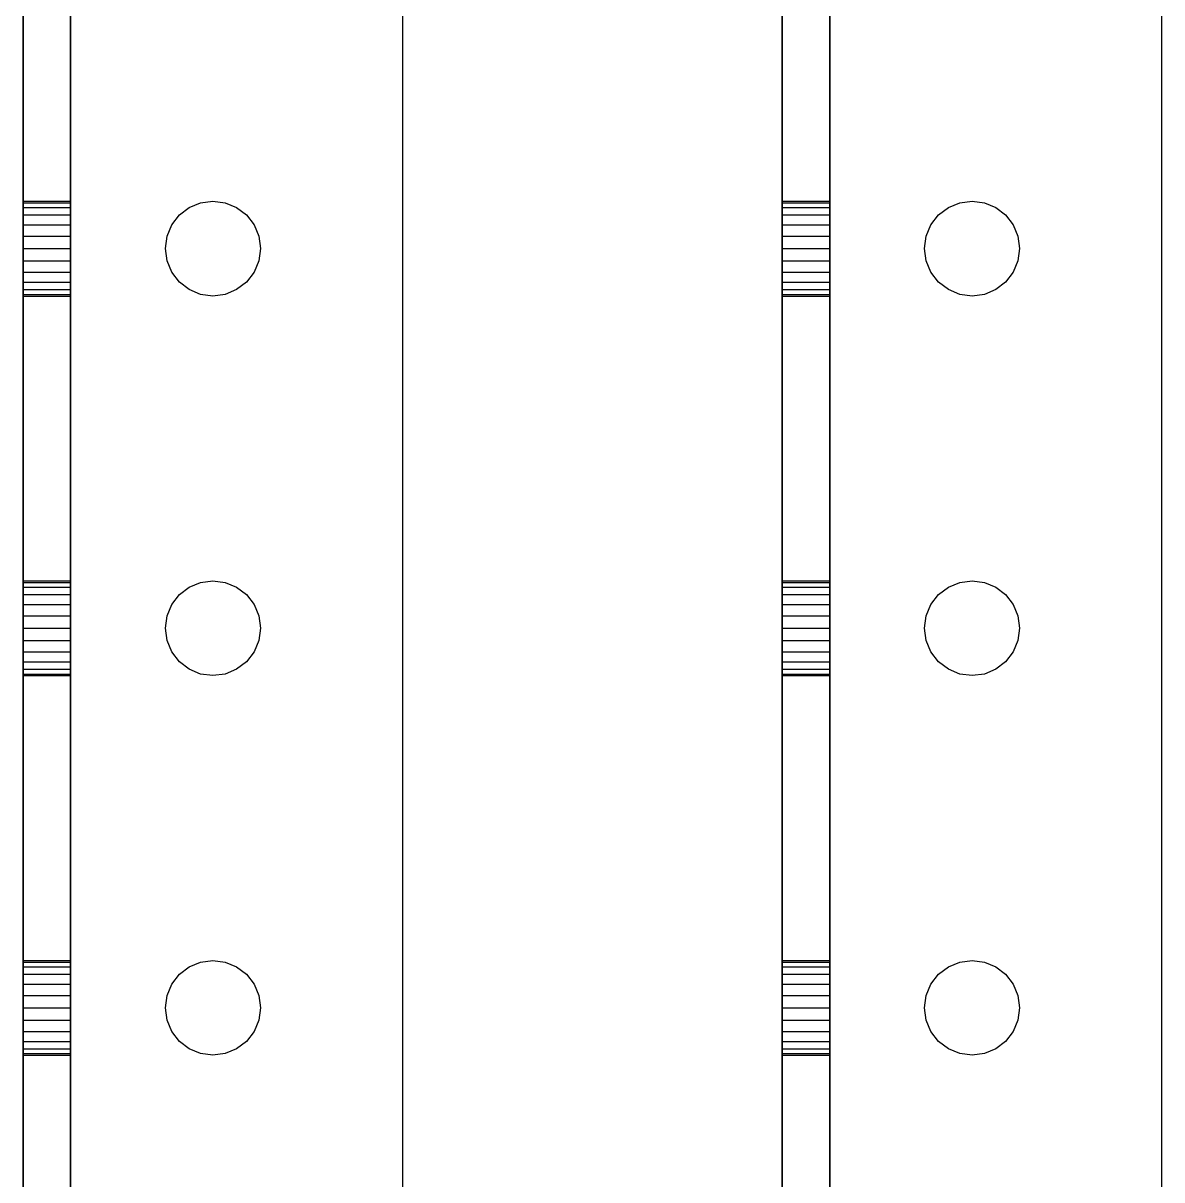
# Model space of a CAD drawing. Header units: metres. Extents: x 0 to 17, y 0 to 24.
# Drawn here: x 0 to 3, y 3.047 to 6.094 of the extents above; entities that cross this region are included whole.
import ezdxf

# ---------------------------------------------------------------- set-up
doc = ezdxf.new("R2010")
doc.units = ezdxf.units.M

msp = doc.modelspace()

# ---------------------------------------------------------------- linework, layer by layer
at = {"layer": 'MY3DLAYER'}
for p, q in [((0, 0, 1), (0, 24, 1)), ((0, 24), (0, 0)), ((0.125, 0, 1), (0.125, 24, 1)), ((0.125, 24, 0.125), (0.125, 0, 0.125)), ((1, 0), (1, 24)), ((1, 0, 0.125), (1, 24, 0.125)), ((2, 18), (2, 0)), ((2, 0, 1), (2, 18, 1)), ((2.125, 0, 1), (2.125, 18, 1)), ((2.125, 18, 0.125), (2.125, 0, 0.125)), ((3, 0), (3, 18)), ((3, 0, 0.125), (3, 18, 0.125)), ((0, 5.625, 0.5), (0, 5.6207, 0.4676)), ((0, 5.6207, 0.5324), (0, 5.625, 0.5)), ((0, 5.625, 0.5), (0.125, 5.625, 0.5)), ((0, 5.6207, 0.4676), (0, 5.6083, 0.4375)), ((0, 5.6083, 0.5625), (0, 5.6207, 0.5324)), ((0, 5.6207, 0.4676), (0.125, 5.6207, 0.4676)), ((0, 5.6207, 0.5324), (0.125, 5.6207, 0.5324)), ((0, 5.6083, 0.4375), (0, 5.5884, 0.4116)), ((0, 5.5884, 0.5884), (0, 5.6083, 0.5625)), ((0, 5.6083, 0.4375), (0.125, 5.6083, 0.4375)), ((0, 5.6083, 0.5625), (0.125, 5.6083, 0.5625)), ((0.125, 5.6207, 0.5324), (0.125, 5.625, 0.5)), ((0.125, 5.625, 0.5), (0.125, 5.6207, 0.4676)), ((0.125, 5.6083, 0.5625), (0.125, 5.6207, 0.5324)), ((0.125, 5.6207, 0.4676), (0.125, 5.6083, 0.4375)), ((0.125, 5.5884, 0.5884), (0.125, 5.6083, 0.5625)), ((0.125, 5.6083, 0.4375), (0.125, 5.5884, 0.4116)), ((0.4116, 5.5884), (0.4375, 5.6083)), ((0.4116, 5.5884, 0.125), (0.4375, 5.6083, 0.125)), ((0.4375, 5.6083), (0.4676, 5.6207)), ((0.4375, 5.6083, 0.125), (0.4676, 5.6207, 0.125)), ((0.4375, 5.6083), (0.4375, 5.6083, 0.125)), ((0.4676, 5.6207), (0.5, 5.625)), ((0.4676, 5.6207, 0.125), (0.5, 5.625, 0.125)), ((0.4676, 5.6207), (0.4676, 5.6207, 0.125)), ((0.5, 5.625), (0.5, 5.625, 0.125)), ((0.5, 5.625), (0.5324, 5.6207)), ((0.5, 5.625, 0.125), (0.5324, 5.6207, 0.125)), ((0.5324, 5.6207), (0.5324, 5.6207, 0.125)), ((0.5324, 5.6207), (0.5625, 5.6083)), ((0.5324, 5.6207, 0.125), (0.5625, 5.6083, 0.125)), ((0.5625, 5.6083), (0.5884, 5.5884)), ((0.5625, 5.6083, 0.125), (0.5884, 5.5884, 0.125)), ((0.5625, 5.6083), (0.5625, 5.6083, 0.125)), ((2, 5.625, 0.5), (2, 5.6207, 0.4676)), ((2, 5.6207, 0.5324), (2, 5.625, 0.5)), ((2, 5.625, 0.5), (2.125, 5.625, 0.5)), ((2, 5.6207, 0.4676), (2, 5.6083, 0.4375)), ((2, 5.6083, 0.5625), (2, 5.6207, 0.5324)), ((2, 5.6207, 0.4676), (2.125, 5.6207, 0.4676)), ((2, 5.6207, 0.5324), (2.125, 5.6207, 0.5324)), ((2, 5.6083, 0.4375), (2, 5.5884, 0.4116)), ((2, 5.5884, 0.5884), (2, 5.6083, 0.5625)), ((2, 5.6083, 0.4375), (2.125, 5.6083, 0.4375)), ((2, 5.6083, 0.5625), (2.125, 5.6083, 0.5625)), ((2.125, 5.6207, 0.5324), (2.125, 5.625, 0.5)), ((2.125, 5.625, 0.5), (2.125, 5.6207, 0.4676)), ((2.125, 5.6083, 0.5625), (2.125, 5.6207, 0.5324)), ((2.125, 5.6207, 0.4676), (2.125, 5.6083, 0.4375)), ((2.125, 5.5884, 0.5884), (2.125, 5.6083, 0.5625)), ((2.125, 5.6083, 0.4375), (2.125, 5.5884, 0.4116)), ((2.4116, 5.5884), (2.4375, 5.6083)), ((2.4116, 5.5884, 0.125), (2.4375, 5.6083, 0.125)), ((2.4375, 5.6083), (2.4676, 5.6207)), ((2.4375, 5.6083, 0.125), (2.4676, 5.6207, 0.125)), ((2.4375, 5.6083), (2.4375, 5.6083, 0.125)), ((2.4676, 5.6207, 0.125), (2.5, 5.625, 0.125)), ((2.4676, 5.6207), (2.5, 5.625)), ((2.4676, 5.6207), (2.4676, 5.6207, 0.125)), ((2.5, 5.625), (2.5324, 5.6207)), ((2.5, 5.625, 0.125), (2.5324, 5.6207, 0.125)), ((2.5, 5.625), (2.5, 5.625, 0.125)), ((2.5324, 5.6207), (2.5625, 5.6083)), ((2.5324, 5.6207, 0.125), (2.5625, 5.6083, 0.125)), ((2.5324, 5.6207), (2.5324, 5.6207, 0.125)), ((2.5625, 5.6083), (2.5625, 5.6083, 0.125)), ((2.5625, 5.6083), (2.5884, 5.5884)), ((2.5625, 5.6083, 0.125), (2.5884, 5.5884, 0.125)), ((0, 5.5884, 0.4116), (0, 5.5625, 0.3917)), ((0, 5.5625, 0.6083), (0, 5.5884, 0.5884)), ((0, 5.5884, 0.5884), (0.125, 5.5884, 0.5884)), ((0, 5.5884, 0.4116), (0.125, 5.5884, 0.4116)), ((0.125, 5.5625, 0.6083), (0.125, 5.5884, 0.5884)), ((0.125, 5.5884, 0.4116), (0.125, 5.5625, 0.3917)), ((0.3917, 5.5625), (0.4116, 5.5884)), ((0.3917, 5.5625, 0.125), (0.4116, 5.5884, 0.125)), ((0.4116, 5.5884), (0.4116, 5.5884, 0.125)), ((0.5884, 5.5884), (0.5884, 5.5884, 0.125)), ((0.5884, 5.5884), (0.6083, 5.5625)), ((0.5884, 5.5884, 0.125), (0.6083, 5.5625, 0.125)), ((2, 5.5884, 0.4116), (2, 5.5625, 0.3917)), ((2, 5.5625, 0.6083), (2, 5.5884, 0.5884)), ((2, 5.5884, 0.4116), (2.125, 5.5884, 0.4116)), ((2, 5.5884, 0.5884), (2.125, 5.5884, 0.5884)), ((2.125, 5.5625, 0.6083), (2.125, 5.5884, 0.5884)), ((2.125, 5.5884, 0.4116), (2.125, 5.5625, 0.3917)), ((2.3917, 5.5625), (2.4116, 5.5884)), ((2.3917, 5.5625, 0.125), (2.4116, 5.5884, 0.125)), ((2.4116, 5.5884), (2.4116, 5.5884, 0.125)), ((2.5884, 5.5884, 0.125), (2.6083, 5.5625, 0.125)), ((2.5884, 5.5884), (2.5884, 5.5884, 0.125)), ((2.5884, 5.5884), (2.6083, 5.5625)), ((0, 5.5625, 0.3917), (0, 5.5324, 0.3793)), ((0, 5.5324, 0.6207), (0, 5.5625, 0.6083)), ((0, 5.5625, 0.6083), (0.125, 5.5625, 0.6083)), ((0, 5.5625, 0.3917), (0.125, 5.5625, 0.3917)), ((0.125, 5.5324, 0.6207), (0.125, 5.5625, 0.6083)), ((0.125, 5.5625, 0.3917), (0.125, 5.5324, 0.3793)), ((0.3793, 5.5324), (0.3917, 5.5625)), ((0.3793, 5.5324, 0.125), (0.3917, 5.5625, 0.125)), ((0.3917, 5.5625), (0.3917, 5.5625, 0.125)), ((0.6083, 5.5625), (0.6207, 5.5324)), ((0.6083, 5.5625, 0.125), (0.6207, 5.5324, 0.125)), ((0.6083, 5.5625), (0.6083, 5.5625, 0.125)), ((2, 5.5625, 0.3917), (2, 5.5324, 0.3793)), ((2, 5.5324, 0.6207), (2, 5.5625, 0.6083)), ((2, 5.5625, 0.6083), (2.125, 5.5625, 0.6083)), ((2, 5.5625, 0.3917), (2.125, 5.5625, 0.3917)), ((2.125, 5.5324, 0.6207), (2.125, 5.5625, 0.6083)), ((2.125, 5.5625, 0.3917), (2.125, 5.5324, 0.3793)), ((2.3793, 5.5324), (2.3917, 5.5625)), ((2.3793, 5.5324, 0.125), (2.3917, 5.5625, 0.125)), ((2.3917, 5.5625), (2.3917, 5.5625, 0.125)), ((2.6083, 5.5625), (2.6083, 5.5625, 0.125)), ((2.6083, 5.5625), (2.6207, 5.5324)), ((2.6083, 5.5625, 0.125), (2.6207, 5.5324, 0.125)), ((0, 5.5324, 0.3793), (0, 5.5, 0.375)), ((0, 5.5324, 0.3793), (0.125, 5.5324, 0.3793)), ((0, 5.5, 0.625), (0, 5.5324, 0.6207)), ((0, 5.5324, 0.6207), (0.125, 5.5324, 0.6207)), ((0.125, 5.5, 0.625), (0.125, 5.5324, 0.6207)), ((0.125, 5.5324, 0.3793), (0.125, 5.5, 0.375)), ((0.375, 5.5), (0.3793, 5.5324)), ((0.375, 5.5, 0.125), (0.3793, 5.5324, 0.125)), ((0.3793, 5.5324), (0.3793, 5.5324, 0.125)), ((0.6207, 5.5324), (0.6207, 5.5324, 0.125)), ((0.6207, 5.5324), (0.625, 5.5)), ((0.6207, 5.5324, 0.125), (0.625, 5.5, 0.125)), ((2, 5.5324, 0.3793), (2, 5.5, 0.375)), ((2, 5.5, 0.625), (2, 5.5324, 0.6207)), ((2, 5.5324, 0.3793), (2.125, 5.5324, 0.3793)), ((2, 5.5324, 0.6207), (2.125, 5.5324, 0.6207)), ((2.125, 5.5, 0.625), (2.125, 5.5324, 0.6207)), ((2.125, 5.5324, 0.3793), (2.125, 5.5, 0.375)), ((2.375, 5.5), (2.3793, 5.5324)), ((2.375, 5.5, 0.125), (2.3793, 5.5324, 0.125)), ((2.3793, 5.5324), (2.3793, 5.5324, 0.125)), ((2.6207, 5.5324, 0.125), (2.625, 5.5, 0.125)), ((2.6207, 5.5324), (2.6207, 5.5324, 0.125)), ((2.6207, 5.5324), (2.625, 5.5)), ((0, 5.5, 0.375), (0.125, 5.5, 0.375)), ((0, 5.4676, 0.6207), (0, 5.5, 0.625)), ((0, 5.5, 0.625), (0.125, 5.5, 0.625)), ((0, 5.5, 0.375), (0, 5.4676, 0.3793)), ((0.125, 5.4676, 0.6207), (0.125, 5.5, 0.625)), ((0.125, 5.5, 0.375), (0.125, 5.4676, 0.3793)), ((0.3793, 5.4676), (0.375, 5.5)), ((0.375, 5.5), (0.375, 5.5, 0.125)), ((0.3793, 5.4676, 0.125), (0.375, 5.5, 0.125)), ((0.625, 5.5), (0.6207, 5.4676)), ((0.625, 5.5, 0.125), (0.6207, 5.4676, 0.125)), ((0.625, 5.5), (0.625, 5.5, 0.125)), ((2, 5.5, 0.375), (2, 5.4676, 0.3793)), ((2, 5.4676, 0.6207), (2, 5.5, 0.625)), ((2, 5.5, 0.375), (2.125, 5.5, 0.375)), ((2, 5.5, 0.625), (2.125, 5.5, 0.625)), ((2.125, 5.4676, 0.6207), (2.125, 5.5, 0.625)), ((2.125, 5.5, 0.375), (2.125, 5.4676, 0.3793)), ((2.3793, 5.4676, 0.125), (2.375, 5.5, 0.125)), ((2.3793, 5.4676), (2.375, 5.5)), ((2.375, 5.5), (2.375, 5.5, 0.125)), ((2.625, 5.5), (2.6207, 5.4676)), ((2.625, 5.5, 0.125), (2.6207, 5.4676, 0.125)), ((2.625, 5.5), (2.625, 5.5, 0.125)), ((0, 5.4676, 0.3793), (0, 5.4375, 0.3917)), ((0, 5.4676, 0.3793), (0.125, 5.4676, 0.3793)), ((0, 5.4375, 0.6083), (0, 5.4676, 0.6207)), ((0, 5.4676, 0.6207), (0.125, 5.4676, 0.6207)), ((0.125, 5.4375, 0.6083), (0.125, 5.4676, 0.6207)), ((0.125, 5.4676, 0.3793), (0.125, 5.4375, 0.3917)), ((0.3793, 5.4676), (0.3793, 5.4676, 0.125)), ((0.3917, 5.4375, 0.125), (0.3793, 5.4676, 0.125)), ((0.3917, 5.4375), (0.3793, 5.4676)), ((0.6207, 5.4676, 0.125), (0.6083, 5.4375, 0.125)), ((0.6207, 5.4676), (0.6083, 5.4375)), ((0.6207, 5.4676), (0.6207, 5.4676, 0.125)), ((2, 5.4676, 0.3793), (2, 5.4375, 0.3917)), ((2, 5.4375, 0.6083), (2, 5.4676, 0.6207)), ((2, 5.4676, 0.3793), (2.125, 5.4676, 0.3793)), ((2, 5.4676, 0.6207), (2.125, 5.4676, 0.6207)), ((2.125, 5.4676, 0.3793), (2.125, 5.4375, 0.3917)), ((2.125, 5.4375, 0.6083), (2.125, 5.4676, 0.6207)), ((2.3793, 5.4676), (2.3793, 5.4676, 0.125)), ((2.3917, 5.4375, 0.125), (2.3793, 5.4676, 0.125)), ((2.3917, 5.4375), (2.3793, 5.4676)), ((2.6207, 5.4676), (2.6083, 5.4375)), ((2.6207, 5.4676, 0.125), (2.6083, 5.4375, 0.125)), ((2.6207, 5.4676), (2.6207, 5.4676, 0.125)), ((0, 5.4375, 0.3917), (0.125, 5.4375, 0.3917)), ((0, 5.4375, 0.6083), (0.125, 5.4375, 0.6083)), ((0, 5.4116, 0.5884), (0, 5.4375, 0.6083)), ((0, 5.4375, 0.3917), (0, 5.4116, 0.4116)), ((0.125, 5.4116, 0.5884), (0.125, 5.4375, 0.6083)), ((0.125, 5.4375, 0.3917), (0.125, 5.4116, 0.4116)), ((0.3917, 5.4375), (0.3917, 5.4375, 0.125)), ((0.4116, 5.4116, 0.125), (0.3917, 5.4375, 0.125)), ((0.4116, 5.4116), (0.3917, 5.4375)), ((0.6083, 5.4375), (0.5884, 5.4116)), ((0.6083, 5.4375, 0.125), (0.5884, 5.4116, 0.125)), ((0.6083, 5.4375), (0.6083, 5.4375, 0.125)), ((2, 5.4375, 0.3917), (2, 5.4116, 0.4116)), ((2, 5.4116, 0.5884), (2, 5.4375, 0.6083)), ((2, 5.4375, 0.3917), (2.125, 5.4375, 0.3917)), ((2, 5.4375, 0.6083), (2.125, 5.4375, 0.6083)), ((2.125, 5.4375, 0.3917), (2.125, 5.4116, 0.4116)), ((2.125, 5.4116, 0.5884), (2.125, 5.4375, 0.6083)), ((2.4116, 5.4116), (2.3917, 5.4375)), ((2.3917, 5.4375), (2.3917, 5.4375, 0.125)), ((2.4116, 5.4116, 0.125), (2.3917, 5.4375, 0.125)), ((2.6083, 5.4375, 0.125), (2.5884, 5.4116, 0.125)), ((2.6083, 5.4375), (2.5884, 5.4116)), ((2.6083, 5.4375), (2.6083, 5.4375, 0.125)), ((0, 5.3917, 0.5625), (0, 5.4116, 0.5884)), ((0, 5.4116, 0.4116), (0.125, 5.4116, 0.4116)), ((0, 5.4116, 0.4116), (0, 5.3917, 0.4375)), ((0, 5.4116, 0.5884), (0.125, 5.4116, 0.5884)), ((0.125, 5.3917, 0.5625), (0.125, 5.4116, 0.5884)), ((0.125, 5.4116, 0.4116), (0.125, 5.3917, 0.4375)), ((0.4375, 5.3917, 0.125), (0.4116, 5.4116, 0.125)), ((0.4116, 5.4116), (0.4116, 5.4116, 0.125)), ((0.4375, 5.3917), (0.4116, 5.4116)), ((0.5884, 5.4116, 0.125), (0.5625, 5.3917, 0.125)), ((0.5884, 5.4116), (0.5625, 5.3917)), ((0.5884, 5.4116), (0.5884, 5.4116, 0.125)), ((2, 5.4116, 0.4116), (2, 5.3917, 0.4375)), ((2, 5.3917, 0.5625), (2, 5.4116, 0.5884)), ((2, 5.4116, 0.5884), (2.125, 5.4116, 0.5884)), ((2, 5.4116, 0.4116), (2.125, 5.4116, 0.4116)), ((2.125, 5.4116, 0.4116), (2.125, 5.3917, 0.4375)), ((2.125, 5.3917, 0.5625), (2.125, 5.4116, 0.5884)), ((2.4116, 5.4116), (2.4116, 5.4116, 0.125)), ((2.4375, 5.3917), (2.4116, 5.4116)), ((2.4375, 5.3917, 0.125), (2.4116, 5.4116, 0.125)), ((2.5884, 5.4116), (2.5625, 5.3917)), ((2.5884, 5.4116, 0.125), (2.5625, 5.3917, 0.125)), ((2.5884, 5.4116), (2.5884, 5.4116, 0.125)), ((0, 5.3793, 0.5324), (0, 5.3917, 0.5625)), ((0, 5.3917, 0.5625), (0.125, 5.3917, 0.5625)), ((0, 5.3917, 0.4375), (0.125, 5.3917, 0.4375)), ((0, 5.3917, 0.4375), (0, 5.3793, 0.4676)), ((0, 5.3793, 0.4676), (0, 5.375, 0.5)), ((0, 5.375, 0.5), (0, 5.3793, 0.5324)), ((0, 5.3793, 0.5324), (0.125, 5.3793, 0.5324)), ((0, 5.3793, 0.4676), (0.125, 5.3793, 0.4676)), ((0, 5.375, 0.5), (0.125, 5.375, 0.5)), ((0.125, 5.3917, 0.4375), (0.125, 5.3793, 0.4676)), ((0.125, 5.3793, 0.5324), (0.125, 5.3917, 0.5625)), ((0.125, 5.3793, 0.4676), (0.125, 5.375, 0.5)), ((0.125, 5.375, 0.5), (0.125, 5.3793, 0.5324)), ((0.4676, 5.3793), (0.4375, 5.3917)), ((0.4375, 5.3917), (0.4375, 5.3917, 0.125)), ((0.4676, 5.3793, 0.125), (0.4375, 5.3917, 0.125)), ((0.5, 5.375), (0.4676, 5.3793)), ((0.4676, 5.3793), (0.4676, 5.3793, 0.125)), ((0.5, 5.375, 0.125), (0.4676, 5.3793, 0.125)), ((0.5324, 5.3793), (0.5, 5.375)), ((0.5324, 5.3793, 0.125), (0.5, 5.375, 0.125)), ((0.5, 5.375), (0.5, 5.375, 0.125)), ((0.5625, 5.3917), (0.5324, 5.3793)), ((0.5625, 5.3917, 0.125), (0.5324, 5.3793, 0.125)), ((0.5324, 5.3793), (0.5324, 5.3793, 0.125)), ((0.5625, 5.3917), (0.5625, 5.3917, 0.125)), ((2, 5.3917, 0.4375), (2, 5.3793, 0.4676)), ((2, 5.3793, 0.5324), (2, 5.3917, 0.5625)), ((2, 5.3917, 0.5625), (2.125, 5.3917, 0.5625)), ((2, 5.3917, 0.4375), (2.125, 5.3917, 0.4375)), ((2, 5.375, 0.5), (2, 5.3793, 0.5324)), ((2, 5.3793, 0.4676), (2, 5.375, 0.5)), ((2, 5.3793, 0.5324), (2.125, 5.3793, 0.5324)), ((2, 5.3793, 0.4676), (2.125, 5.3793, 0.4676)), ((2, 5.375, 0.5), (2.125, 5.375, 0.5)), ((2.125, 5.3793, 0.5324), (2.125, 5.3917, 0.5625)), ((2.125, 5.3917, 0.4375), (2.125, 5.3793, 0.4676)), ((2.125, 5.3793, 0.4676), (2.125, 5.375, 0.5)), ((2.125, 5.375, 0.5), (2.125, 5.3793, 0.5324)), ((2.4676, 5.3793), (2.4375, 5.3917)), ((2.4375, 5.3917), (2.4375, 5.3917, 0.125)), ((2.4676, 5.3793, 0.125), (2.4375, 5.3917, 0.125)), ((2.5, 5.375, 0.125), (2.4676, 5.3793, 0.125)), ((2.4676, 5.3793), (2.4676, 5.3793, 0.125)), ((2.5, 5.375), (2.4676, 5.3793)), ((2.5324, 5.3793), (2.5, 5.375)), ((2.5324, 5.3793, 0.125), (2.5, 5.375, 0.125)), ((2.5, 5.375), (2.5, 5.375, 0.125)), ((2.5625, 5.3917, 0.125), (2.5324, 5.3793, 0.125)), ((2.5625, 5.3917), (2.5324, 5.3793)), ((2.5324, 5.3793), (2.5324, 5.3793, 0.125)), ((2.5625, 5.3917), (2.5625, 5.3917, 0.125)), ((0, 4.6207, 0.5324), (0, 4.625, 0.5)), ((0, 4.625, 0.5), (0, 4.6207, 0.4676)), ((0, 4.625, 0.5), (0.125, 4.625, 0.5)), ((0, 4.6083, 0.5625), (0, 4.6207, 0.5324)), ((0, 4.6207, 0.4676), (0, 4.6083, 0.4375)), ((0, 4.6207, 0.5324), (0.125, 4.6207, 0.5324)), ((0, 4.6207, 0.4676), (0.125, 4.6207, 0.4676)), ((0, 4.5884, 0.5884), (0, 4.6083, 0.5625)), ((0, 4.6083, 0.4375), (0.125, 4.6083, 0.4375)), ((0, 4.6083, 0.4375), (0, 4.5884, 0.4116)), ((0, 4.6083, 0.5625), (0.125, 4.6083, 0.5625)), ((0.125, 4.625, 0.5), (0.125, 4.6207, 0.4676)), ((0.125, 4.6207, 0.5324), (0.125, 4.625, 0.5)), ((0.125, 4.6207, 0.4676), (0.125, 4.6083, 0.4375)), ((0.125, 4.6083, 0.5625), (0.125, 4.6207, 0.5324)), ((0.125, 4.6083, 0.4375), (0.125, 4.5884, 0.4116)), ((0.125, 4.5884, 0.5884), (0.125, 4.6083, 0.5625)), ((0.4116, 4.5884, 0.125), (0.4375, 4.6083, 0.125)), ((0.4116, 4.5884), (0.4375, 4.6083)), ((0.4375, 4.6083), (0.4676, 4.6207)), ((0.4375, 4.6083, 0.125), (0.4676, 4.6207, 0.125)), ((0.4375, 4.6083), (0.4375, 4.6083, 0.125)), ((0.4676, 4.6207, 0.125), (0.5, 4.625, 0.125)), ((0.4676, 4.6207), (0.5, 4.625)), ((0.4676, 4.6207), (0.4676, 4.6207, 0.125)), ((0.5, 4.625), (0.5, 4.625, 0.125)), ((0.5, 4.625), (0.5324, 4.6207)), ((0.5, 4.625, 0.125), (0.5324, 4.6207, 0.125)), ((0.5324, 4.6207), (0.5625, 4.6083)), ((0.5324, 4.6207, 0.125), (0.5625, 4.6083, 0.125)), ((0.5324, 4.6207), (0.5324, 4.6207, 0.125)), ((0.5625, 4.6083), (0.5625, 4.6083, 0.125)), ((0.5625, 4.6083), (0.5884, 4.5884)), ((0.5625, 4.6083, 0.125), (0.5884, 4.5884, 0.125)), ((2, 4.625, 0.5), (2, 4.6207, 0.4676)), ((2, 4.625, 0.5), (2.125, 4.625, 0.5)), ((2, 4.6207, 0.5324), (2, 4.625, 0.5)), ((2, 4.6207, 0.4676), (2, 4.6083, 0.4375)), ((2, 4.6207, 0.4676), (2.125, 4.6207, 0.4676)), ((2, 4.6083, 0.5625), (2, 4.6207, 0.5324)), ((2, 4.6207, 0.5324), (2.125, 4.6207, 0.5324)), ((2, 4.6083, 0.4375), (2.125, 4.6083, 0.4375)), ((2, 4.6083, 0.4375), (2, 4.5884, 0.4116)), ((2, 4.5884, 0.5884), (2, 4.6083, 0.5625)), ((2, 4.6083, 0.5625), (2.125, 4.6083, 0.5625)), ((2.125, 4.625, 0.5), (2.125, 4.6207, 0.4676)), ((2.125, 4.6207, 0.5324), (2.125, 4.625, 0.5)), ((2.125, 4.6207, 0.4676), (2.125, 4.6083, 0.4375)), ((2.125, 4.6083, 0.5625), (2.125, 4.6207, 0.5324)), ((2.125, 4.5884, 0.5884), (2.125, 4.6083, 0.5625)), ((2.125, 4.6083, 0.4375), (2.125, 4.5884, 0.4116)), ((2.4116, 4.5884), (2.4375, 4.6083)), ((2.4116, 4.5884, 0.125), (2.4375, 4.6083, 0.125)), ((2.4375, 4.6083), (2.4676, 4.6207)), ((2.4375, 4.6083, 0.125), (2.4676, 4.6207, 0.125)), ((2.4375, 4.6083), (2.4375, 4.6083, 0.125)), ((2.4676, 4.6207), (2.5, 4.625)), ((2.4676, 4.6207, 0.125), (2.5, 4.625, 0.125)), ((2.4676, 4.6207), (2.4676, 4.6207, 0.125)), ((2.5, 4.625, 0.125), (2.5324, 4.6207, 0.125)), ((2.5, 4.625), (2.5, 4.625, 0.125)), ((2.5, 4.625), (2.5324, 4.6207)), ((2.5324, 4.6207), (2.5324, 4.6207, 0.125)), ((2.5324, 4.6207), (2.5625, 4.6083)), ((2.5324, 4.6207, 0.125), (2.5625, 4.6083, 0.125)), ((2.5625, 4.6083, 0.125), (2.5884, 4.5884, 0.125)), ((2.5625, 4.6083), (2.5884, 4.5884)), ((2.5625, 4.6083), (2.5625, 4.6083, 0.125)), ((0, 4.5884, 0.4116), (0, 4.5625, 0.3917)), ((0, 4.5884, 0.5884), (0.125, 4.5884, 0.5884)), ((0, 4.5625, 0.6083), (0, 4.5884, 0.5884)), ((0, 4.5884, 0.4116), (0.125, 4.5884, 0.4116)), ((0.125, 4.5625, 0.6083), (0.125, 4.5884, 0.5884)), ((0.125, 4.5884, 0.4116), (0.125, 4.5625, 0.3917)), ((0.3917, 4.5625), (0.4116, 4.5884)), ((0.3917, 4.5625, 0.125), (0.4116, 4.5884, 0.125)), ((0.4116, 4.5884), (0.4116, 4.5884, 0.125)), ((0.5884, 4.5884, 0.125), (0.6083, 4.5625, 0.125)), ((0.5884, 4.5884), (0.5884, 4.5884, 0.125)), ((0.5884, 4.5884), (0.6083, 4.5625)), ((2, 4.5884, 0.4116), (2, 4.5625, 0.3917)), ((2, 4.5884, 0.4116), (2.125, 4.5884, 0.4116)), ((2, 4.5884, 0.5884), (2.125, 4.5884, 0.5884)), ((2, 4.5625, 0.6083), (2, 4.5884, 0.5884)), ((2.125, 4.5884, 0.4116), (2.125, 4.5625, 0.3917)), ((2.125, 4.5625, 0.6083), (2.125, 4.5884, 0.5884)), ((2.3917, 4.5625), (2.4116, 4.5884)), ((2.3917, 4.5625, 0.125), (2.4116, 4.5884, 0.125)), ((2.4116, 4.5884), (2.4116, 4.5884, 0.125)), ((2.5884, 4.5884, 0.125), (2.6083, 4.5625, 0.125)), ((2.5884, 4.5884), (2.5884, 4.5884, 0.125)), ((2.5884, 4.5884), (2.6083, 4.5625)), ((0, 4.5625, 0.3917), (0, 4.5324, 0.3793)), ((0, 4.5625, 0.6083), (0.125, 4.5625, 0.6083)), ((0, 4.5324, 0.6207), (0, 4.5625, 0.6083)), ((0, 4.5625, 0.3917), (0.125, 4.5625, 0.3917)), ((0.125, 4.5324, 0.6207), (0.125, 4.5625, 0.6083)), ((0.125, 4.5625, 0.3917), (0.125, 4.5324, 0.3793)), ((0.3793, 4.5324), (0.3917, 4.5625)), ((0.3793, 4.5324, 0.125), (0.3917, 4.5625, 0.125)), ((0.3917, 4.5625), (0.3917, 4.5625, 0.125)), ((0.6083, 4.5625, 0.125), (0.6207, 4.5324, 0.125)), ((0.6083, 4.5625), (0.6207, 4.5324)), ((0.6083, 4.5625), (0.6083, 4.5625, 0.125)), ((2, 4.5625, 0.3917), (2.125, 4.5625, 0.3917)), ((2, 4.5625, 0.3917), (2, 4.5324, 0.3793)), ((2, 4.5324, 0.6207), (2, 4.5625, 0.6083)), ((2, 4.5625, 0.6083), (2.125, 4.5625, 0.6083)), ((2.125, 4.5324, 0.6207), (2.125, 4.5625, 0.6083)), ((2.125, 4.5625, 0.3917), (2.125, 4.5324, 0.3793)), ((2.3793, 4.5324), (2.3917, 4.5625)), ((2.3793, 4.5324, 0.125), (2.3917, 4.5625, 0.125)), ((2.3917, 4.5625), (2.3917, 4.5625, 0.125)), ((2.6083, 4.5625), (2.6083, 4.5625, 0.125)), ((2.6083, 4.5625), (2.6207, 4.5324)), ((2.6083, 4.5625, 0.125), (2.6207, 4.5324, 0.125)), ((0, 4.5, 0.625), (0, 4.5324, 0.6207)), ((0, 4.5324, 0.6207), (0.125, 4.5324, 0.6207)), ((0, 4.5324, 0.3793), (0.125, 4.5324, 0.3793)), ((0, 4.5324, 0.3793), (0, 4.5, 0.375)), ((0.125, 4.5324, 0.3793), (0.125, 4.5, 0.375)), ((0.125, 4.5, 0.625), (0.125, 4.5324, 0.6207)), ((0.375, 4.5), (0.3793, 4.5324)), ((0.375, 4.5, 0.125), (0.3793, 4.5324, 0.125)), ((0.3793, 4.5324), (0.3793, 4.5324, 0.125)), ((0.6207, 4.5324), (0.625, 4.5)), ((0.6207, 4.5324, 0.125), (0.625, 4.5, 0.125)), ((0.6207, 4.5324), (0.6207, 4.5324, 0.125)), ((2, 4.5, 0.625), (2, 4.5324, 0.6207)), ((2, 4.5324, 0.6207), (2.125, 4.5324, 0.6207)), ((2, 4.5324, 0.3793), (2, 4.5, 0.375)), ((2, 4.5324, 0.3793), (2.125, 4.5324, 0.3793)), ((2.125, 4.5, 0.625), (2.125, 4.5324, 0.6207)), ((2.125, 4.5324, 0.3793), (2.125, 4.5, 0.375)), ((2.375, 4.5), (2.3793, 4.5324)), ((2.375, 4.5, 0.125), (2.3793, 4.5324, 0.125)), ((2.3793, 4.5324), (2.3793, 4.5324, 0.125)), ((2.6207, 4.5324), (2.625, 4.5)), ((2.6207, 4.5324, 0.125), (2.625, 4.5, 0.125)), ((2.6207, 4.5324), (2.6207, 4.5324, 0.125)), ((0, 4.4676, 0.6207), (0, 4.5, 0.625)), ((0, 4.5, 0.375), (0, 4.4676, 0.3793)), ((0, 4.5, 0.625), (0.125, 4.5, 0.625)), ((0, 4.5, 0.375), (0.125, 4.5, 0.375)), ((0.125, 4.5, 0.375), (0.125, 4.4676, 0.3793)), ((0.125, 4.4676, 0.6207), (0.125, 4.5, 0.625)), ((0.375, 4.5), (0.375, 4.5, 0.125)), ((0.3793, 4.4676, 0.125), (0.375, 4.5, 0.125)), ((0.3793, 4.4676), (0.375, 4.5)), ((0.625, 4.5), (0.6207, 4.4676)), ((0.625, 4.5, 0.125), (0.6207, 4.4676, 0.125)), ((0.625, 4.5), (0.625, 4.5, 0.125)), ((2, 4.4676, 0.6207), (2, 4.5, 0.625)), ((2, 4.5, 0.625), (2.125, 4.5, 0.625)), ((2, 4.5, 0.375), (2, 4.4676, 0.3793)), ((2, 4.5, 0.375), (2.125, 4.5, 0.375)), ((2.125, 4.4676, 0.6207), (2.125, 4.5, 0.625)), ((2.125, 4.5, 0.375), (2.125, 4.4676, 0.3793)), ((2.375, 4.5), (2.375, 4.5, 0.125)), ((2.3793, 4.4676), (2.375, 4.5)), ((2.3793, 4.4676, 0.125), (2.375, 4.5, 0.125)), ((2.625, 4.5), (2.6207, 4.4676)), ((2.625, 4.5, 0.125), (2.6207, 4.4676, 0.125)), ((2.625, 4.5), (2.625, 4.5, 0.125)), ((0, 4.4676, 0.3793), (0, 4.4375, 0.3917)), ((0, 4.4375, 0.6083), (0, 4.4676, 0.6207)), ((0, 4.4676, 0.6207), (0.125, 4.4676, 0.6207)), ((0, 4.4676, 0.3793), (0.125, 4.4676, 0.3793)), ((0.125, 4.4676, 0.3793), (0.125, 4.4375, 0.3917)), ((0.125, 4.4375, 0.6083), (0.125, 4.4676, 0.6207)), ((0.3917, 4.4375, 0.125), (0.3793, 4.4676, 0.125)), ((0.3917, 4.4375), (0.3793, 4.4676)), ((0.3793, 4.4676), (0.3793, 4.4676, 0.125)), ((0.6207, 4.4676, 0.125), (0.6083, 4.4375, 0.125)), ((0.6207, 4.4676), (0.6083, 4.4375)), ((0.6207, 4.4676), (0.6207, 4.4676, 0.125)), ((2, 4.4676, 0.6207), (2.125, 4.4676, 0.6207)), ((2, 4.4676, 0.3793), (2, 4.4375, 0.3917)), ((2, 4.4375, 0.6083), (2, 4.4676, 0.6207)), ((2, 4.4676, 0.3793), (2.125, 4.4676, 0.3793)), ((2.125, 4.4375, 0.6083), (2.125, 4.4676, 0.6207)), ((2.125, 4.4676, 0.3793), (2.125, 4.4375, 0.3917)), ((2.3793, 4.4676), (2.3793, 4.4676, 0.125)), ((2.3917, 4.4375), (2.3793, 4.4676)), ((2.3917, 4.4375, 0.125), (2.3793, 4.4676, 0.125)), ((2.6207, 4.4676, 0.125), (2.6083, 4.4375, 0.125)), ((2.6207, 4.4676), (2.6083, 4.4375)), ((2.6207, 4.4676), (2.6207, 4.4676, 0.125)), ((0, 4.4375, 0.3917), (0, 4.4116, 0.4116)), ((0, 4.4116, 0.5884), (0, 4.4375, 0.6083)), ((0, 4.4375, 0.6083), (0.125, 4.4375, 0.6083)), ((0, 4.4375, 0.3917), (0.125, 4.4375, 0.3917)), ((0.125, 4.4116, 0.5884), (0.125, 4.4375, 0.6083)), ((0.125, 4.4375, 0.3917), (0.125, 4.4116, 0.4116)), ((0.4116, 4.4116), (0.3917, 4.4375)), ((0.3917, 4.4375), (0.3917, 4.4375, 0.125)), ((0.4116, 4.4116, 0.125), (0.3917, 4.4375, 0.125)), ((0.6083, 4.4375), (0.5884, 4.4116)), ((0.6083, 4.4375, 0.125), (0.5884, 4.4116, 0.125)), ((0.6083, 4.4375), (0.6083, 4.4375, 0.125)), ((2, 4.4375, 0.3917), (2, 4.4116, 0.4116)), ((2, 4.4375, 0.6083), (2.125, 4.4375, 0.6083)), ((2, 4.4116, 0.5884), (2, 4.4375, 0.6083)), ((2, 4.4375, 0.3917), (2.125, 4.4375, 0.3917)), ((2.125, 4.4116, 0.5884), (2.125, 4.4375, 0.6083)), ((2.125, 4.4375, 0.3917), (2.125, 4.4116, 0.4116)), ((2.4116, 4.4116), (2.3917, 4.4375)), ((2.3917, 4.4375), (2.3917, 4.4375, 0.125)), ((2.4116, 4.4116, 0.125), (2.3917, 4.4375, 0.125)), ((2.6083, 4.4375, 0.125), (2.5884, 4.4116, 0.125)), ((2.6083, 4.4375), (2.5884, 4.4116)), ((2.6083, 4.4375), (2.6083, 4.4375, 0.125)), ((0, 4.4116, 0.4116), (0, 4.3917, 0.4375)), ((0, 4.3917, 0.5625), (0, 4.4116, 0.5884)), ((0, 4.4116, 0.5884), (0.125, 4.4116, 0.5884)), ((0, 4.4116, 0.4116), (0.125, 4.4116, 0.4116)), ((0, 4.3793, 0.5324), (0, 4.3917, 0.5625)), ((0, 4.3917, 0.5625), (0.125, 4.3917, 0.5625)), ((0, 4.3917, 0.4375), (0, 4.3793, 0.4676)), ((0, 4.3917, 0.4375), (0.125, 4.3917, 0.4375)), ((0.125, 4.3917, 0.5625), (0.125, 4.4116, 0.5884)), ((0.125, 4.4116, 0.4116), (0.125, 4.3917, 0.4375)), ((0.125, 4.3793, 0.5324), (0.125, 4.3917, 0.5625)), ((0.125, 4.3917, 0.4375), (0.125, 4.3793, 0.4676)), ((0.4375, 4.3917, 0.125), (0.4116, 4.4116, 0.125)), ((0.4375, 4.3917), (0.4116, 4.4116)), ((0.4116, 4.4116), (0.4116, 4.4116, 0.125)), ((0.4676, 4.3793), (0.4375, 4.3917)), ((0.4375, 4.3917), (0.4375, 4.3917, 0.125)), ((0.4676, 4.3793, 0.125), (0.4375, 4.3917, 0.125)), ((0.5625, 4.3917), (0.5324, 4.3793)), ((0.5625, 4.3917, 0.125), (0.5324, 4.3793, 0.125)), ((0.5884, 4.4116), (0.5625, 4.3917)), ((0.5884, 4.4116, 0.125), (0.5625, 4.3917, 0.125)), ((0.5625, 4.3917), (0.5625, 4.3917, 0.125)), ((0.5884, 4.4116), (0.5884, 4.4116, 0.125)), ((2, 4.4116, 0.5884), (2.125, 4.4116, 0.5884)), ((2, 4.4116, 0.4116), (2, 4.3917, 0.4375)), ((2, 4.3917, 0.5625), (2, 4.4116, 0.5884)), ((2, 4.4116, 0.4116), (2.125, 4.4116, 0.4116)), ((2, 4.3793, 0.5324), (2, 4.3917, 0.5625)), ((2, 4.3917, 0.5625), (2.125, 4.3917, 0.5625)), ((2, 4.3917, 0.4375), (2, 4.3793, 0.4676)), ((2, 4.3917, 0.4375), (2.125, 4.3917, 0.4375)), ((2.125, 4.3917, 0.5625), (2.125, 4.4116, 0.5884)), ((2.125, 4.4116, 0.4116), (2.125, 4.3917, 0.4375)), ((2.125, 4.3793, 0.5324), (2.125, 4.3917, 0.5625)), ((2.125, 4.3917, 0.4375), (2.125, 4.3793, 0.4676)), ((2.4375, 4.3917), (2.4116, 4.4116)), ((2.4116, 4.4116), (2.4116, 4.4116, 0.125)), ((2.4375, 4.3917, 0.125), (2.4116, 4.4116, 0.125)), ((2.4676, 4.3793, 0.125), (2.4375, 4.3917, 0.125)), ((2.4375, 4.3917), (2.4375, 4.3917, 0.125)), ((2.4676, 4.3793), (2.4375, 4.3917)), ((2.5625, 4.3917), (2.5324, 4.3793)), ((2.5625, 4.3917, 0.125), (2.5324, 4.3793, 0.125)), ((2.5884, 4.4116), (2.5625, 4.3917)), ((2.5884, 4.4116, 0.125), (2.5625, 4.3917, 0.125)), ((2.5625, 4.3917), (2.5625, 4.3917, 0.125)), ((2.5884, 4.4116), (2.5884, 4.4116, 0.125)), ((0, 4.3793, 0.5324), (0.125, 4.3793, 0.5324)), ((0, 4.3793, 0.4676), (0, 4.375, 0.5)), ((0, 4.3793, 0.4676), (0.125, 4.3793, 0.4676)), ((0, 4.375, 0.5), (0, 4.3793, 0.5324)), ((0, 4.375, 0.5), (0.125, 4.375, 0.5)), ((0.125, 4.375, 0.5), (0.125, 4.3793, 0.5324)), ((0.125, 4.3793, 0.4676), (0.125, 4.375, 0.5)), ((0.5, 4.375), (0.4676, 4.3793)), ((0.4676, 4.3793), (0.4676, 4.3793, 0.125)), ((0.5, 4.375, 0.125), (0.4676, 4.3793, 0.125)), ((0.5324, 4.3793), (0.5, 4.375)), ((0.5324, 4.3793, 0.125), (0.5, 4.375, 0.125)), ((0.5, 4.375), (0.5, 4.375, 0.125)), ((0.5324, 4.3793), (0.5324, 4.3793, 0.125)), ((2, 4.3793, 0.5324), (2.125, 4.3793, 0.5324)), ((2, 4.3793, 0.4676), (2.125, 4.3793, 0.4676)), ((2, 4.375, 0.5), (2, 4.3793, 0.5324)), ((2, 4.3793, 0.4676), (2, 4.375, 0.5)), ((2, 4.375, 0.5), (2.125, 4.375, 0.5)), ((2.125, 4.3793, 0.4676), (2.125, 4.375, 0.5)), ((2.125, 4.375, 0.5), (2.125, 4.3793, 0.5324)), ((2.5, 4.375), (2.4676, 4.3793)), ((2.4676, 4.3793), (2.4676, 4.3793, 0.125)), ((2.5, 4.375, 0.125), (2.4676, 4.3793, 0.125)), ((2.5324, 4.3793), (2.5, 4.375)), ((2.5324, 4.3793, 0.125), (2.5, 4.375, 0.125)), ((2.5, 4.375), (2.5, 4.375, 0.125)), ((2.5324, 4.3793), (2.5324, 4.3793, 0.125)), ((0, 3.625, 0.5), (0, 3.6207, 0.4676)), ((0, 3.625, 0.5), (0.125, 3.625, 0.5)), ((0, 3.6207, 0.5324), (0, 3.625, 0.5)), ((0, 3.6207, 0.4676), (0.125, 3.6207, 0.4676)), ((0, 3.6207, 0.5324), (0.125, 3.6207, 0.5324)), ((0, 3.6083, 0.5625), (0, 3.6207, 0.5324)), ((0, 3.6207, 0.4676), (0, 3.6083, 0.4375)), ((0, 3.6083, 0.5625), (0.125, 3.6083, 0.5625)), ((0, 3.5884, 0.5884), (0, 3.6083, 0.5625)), ((0, 3.6083, 0.4375), (0.125, 3.6083, 0.4375)), ((0, 3.6083, 0.4375), (0, 3.5884, 0.4116)), ((0.125, 3.625, 0.5), (0.125, 3.6207, 0.4676)), ((0.125, 3.6207, 0.5324), (0.125, 3.625, 0.5)), ((0.125, 3.6207, 0.4676), (0.125, 3.6083, 0.4375)), ((0.125, 3.6083, 0.5625), (0.125, 3.6207, 0.5324)), ((0.125, 3.5884, 0.5884), (0.125, 3.6083, 0.5625)), ((0.125, 3.6083, 0.4375), (0.125, 3.5884, 0.4116)), ((0.4116, 3.5884), (0.4375, 3.6083)), ((0.4116, 3.5884, 0.125), (0.4375, 3.6083, 0.125)), ((0.4375, 3.6083), (0.4676, 3.6207)), ((0.4375, 3.6083, 0.125), (0.4676, 3.6207, 0.125)), ((0.4375, 3.6083), (0.4375, 3.6083, 0.125)), ((0.4676, 3.6207), (0.5, 3.625)), ((0.4676, 3.6207, 0.125), (0.5, 3.625, 0.125)), ((0.4676, 3.6207), (0.4676, 3.6207, 0.125)), ((0.5, 3.625, 0.125), (0.5324, 3.6207, 0.125)), ((0.5, 3.625), (0.5, 3.625, 0.125)), ((0.5, 3.625), (0.5324, 3.6207)), ((0.5324, 3.6207, 0.125), (0.5625, 3.6083, 0.125)), ((0.5324, 3.6207), (0.5324, 3.6207, 0.125)), ((0.5324, 3.6207), (0.5625, 3.6083)), ((0.5625, 3.6083), (0.5884, 3.5884)), ((0.5625, 3.6083, 0.125), (0.5884, 3.5884, 0.125)), ((0.5625, 3.6083), (0.5625, 3.6083, 0.125)), ((2, 3.625, 0.5), (2, 3.6207, 0.4676)), ((2, 3.6207, 0.5324), (2, 3.625, 0.5)), ((2, 3.625, 0.5), (2.125, 3.625, 0.5)), ((2, 3.6083, 0.5625), (2, 3.6207, 0.5324)), ((2, 3.6207, 0.5324), (2.125, 3.6207, 0.5324)), ((2, 3.6207, 0.4676), (2.125, 3.6207, 0.4676)), ((2, 3.6207, 0.4676), (2, 3.6083, 0.4375)), ((2, 3.6083, 0.4375), (2, 3.5884, 0.4116)), ((2, 3.6083, 0.4375), (2.125, 3.6083, 0.4375)), ((2, 3.5884, 0.5884), (2, 3.6083, 0.5625)), ((2, 3.6083, 0.5625), (2.125, 3.6083, 0.5625)), ((2.125, 3.6207, 0.5324), (2.125, 3.625, 0.5)), ((2.125, 3.625, 0.5), (2.125, 3.6207, 0.4676)), ((2.125, 3.6083, 0.5625), (2.125, 3.6207, 0.5324)), ((2.125, 3.6207, 0.4676), (2.125, 3.6083, 0.4375)), ((2.125, 3.6083, 0.4375), (2.125, 3.5884, 0.4116)), ((2.125, 3.5884, 0.5884), (2.125, 3.6083, 0.5625)), ((2.4116, 3.5884), (2.4375, 3.6083)), ((2.4116, 3.5884, 0.125), (2.4375, 3.6083, 0.125)), ((2.4375, 3.6083), (2.4676, 3.6207)), ((2.4375, 3.6083, 0.125), (2.4676, 3.6207, 0.125)), ((2.4375, 3.6083), (2.4375, 3.6083, 0.125)), ((2.4676, 3.6207), (2.5, 3.625)), ((2.4676, 3.6207, 0.125), (2.5, 3.625, 0.125)), ((2.4676, 3.6207), (2.4676, 3.6207, 0.125)), ((2.5, 3.625), (2.5, 3.625, 0.125)), ((2.5, 3.625), (2.5324, 3.6207)), ((2.5, 3.625, 0.125), (2.5324, 3.6207, 0.125)), ((2.5324, 3.6207), (2.5625, 3.6083)), ((2.5324, 3.6207, 0.125), (2.5625, 3.6083, 0.125)), ((2.5324, 3.6207), (2.5324, 3.6207, 0.125)), ((2.5625, 3.6083), (2.5884, 3.5884)), ((2.5625, 3.6083), (2.5625, 3.6083, 0.125)), ((2.5625, 3.6083, 0.125), (2.5884, 3.5884, 0.125)), ((0, 3.5884, 0.5884), (0.125, 3.5884, 0.5884)), ((0, 3.5884, 0.4116), (0.125, 3.5884, 0.4116)), ((0, 3.5625, 0.6083), (0, 3.5884, 0.5884)), ((0, 3.5884, 0.4116), (0, 3.5625, 0.3917)), ((0.125, 3.5884, 0.4116), (0.125, 3.5625, 0.3917)), ((0.125, 3.5625, 0.6083), (0.125, 3.5884, 0.5884)), ((0.3917, 3.5625), (0.4116, 3.5884)), ((0.3917, 3.5625, 0.125), (0.4116, 3.5884, 0.125)), ((0.4116, 3.5884), (0.4116, 3.5884, 0.125)), ((0.5884, 3.5884), (0.5884, 3.5884, 0.125)), ((0.5884, 3.5884), (0.6083, 3.5625)), ((0.5884, 3.5884, 0.125), (0.6083, 3.5625, 0.125)), ((2, 3.5884, 0.4116), (2.125, 3.5884, 0.4116)), ((2, 3.5884, 0.4116), (2, 3.5625, 0.3917)), ((2, 3.5625, 0.6083), (2, 3.5884, 0.5884)), ((2, 3.5884, 0.5884), (2.125, 3.5884, 0.5884)), ((2.125, 3.5884, 0.4116), (2.125, 3.5625, 0.3917)), ((2.125, 3.5625, 0.6083), (2.125, 3.5884, 0.5884)), ((2.3917, 3.5625), (2.4116, 3.5884)), ((2.3917, 3.5625, 0.125), (2.4116, 3.5884, 0.125)), ((2.4116, 3.5884), (2.4116, 3.5884, 0.125)), ((2.5884, 3.5884), (2.6083, 3.5625)), ((2.5884, 3.5884), (2.5884, 3.5884, 0.125)), ((2.5884, 3.5884, 0.125), (2.6083, 3.5625, 0.125)), ((0, 3.5324, 0.6207), (0, 3.5625, 0.6083)), ((0, 3.5625, 0.3917), (0.125, 3.5625, 0.3917)), ((0, 3.5625, 0.3917), (0, 3.5324, 0.3793)), ((0, 3.5625, 0.6083), (0.125, 3.5625, 0.6083)), ((0.125, 3.5625, 0.3917), (0.125, 3.5324, 0.3793)), ((0.125, 3.5324, 0.6207), (0.125, 3.5625, 0.6083)), ((0.3793, 3.5324), (0.3917, 3.5625)), ((0.3793, 3.5324, 0.125), (0.3917, 3.5625, 0.125)), ((0.3917, 3.5625), (0.3917, 3.5625, 0.125)), ((0.6083, 3.5625), (0.6083, 3.5625, 0.125)), ((0.6083, 3.5625, 0.125), (0.6207, 3.5324, 0.125)), ((0.6083, 3.5625), (0.6207, 3.5324)), ((2, 3.5324, 0.6207), (2, 3.5625, 0.6083)), ((2, 3.5625, 0.6083), (2.125, 3.5625, 0.6083)), ((2, 3.5625, 0.3917), (2, 3.5324, 0.3793)), ((2, 3.5625, 0.3917), (2.125, 3.5625, 0.3917)), ((2.125, 3.5324, 0.6207), (2.125, 3.5625, 0.6083)), ((2.125, 3.5625, 0.3917), (2.125, 3.5324, 0.3793)), ((2.3793, 3.5324, 0.125), (2.3917, 3.5625, 0.125)), ((2.3793, 3.5324), (2.3917, 3.5625)), ((2.3917, 3.5625), (2.3917, 3.5625, 0.125)), ((2.6083, 3.5625), (2.6207, 3.5324)), ((2.6083, 3.5625, 0.125), (2.6207, 3.5324, 0.125)), ((2.6083, 3.5625), (2.6083, 3.5625, 0.125)), ((0, 3.5, 0.625), (0, 3.5324, 0.6207)), ((0, 3.5324, 0.6207), (0.125, 3.5324, 0.6207)), ((0, 3.5324, 0.3793), (0, 3.5, 0.375)), ((0, 3.5324, 0.3793), (0.125, 3.5324, 0.3793)), ((0.125, 3.5, 0.625), (0.125, 3.5324, 0.6207)), ((0.125, 3.5324, 0.3793), (0.125, 3.5, 0.375)), ((0.375, 3.5), (0.3793, 3.5324)), ((0.375, 3.5, 0.125), (0.3793, 3.5324, 0.125)), ((0.3793, 3.5324), (0.3793, 3.5324, 0.125)), ((0.6207, 3.5324, 0.125), (0.625, 3.5, 0.125)), ((0.6207, 3.5324), (0.6207, 3.5324, 0.125)), ((0.6207, 3.5324), (0.625, 3.5)), ((2, 3.5324, 0.6207), (2.125, 3.5324, 0.6207)), ((2, 3.5324, 0.3793), (2, 3.5, 0.375)), ((2, 3.5, 0.625), (2, 3.5324, 0.6207)), ((2, 3.5324, 0.3793), (2.125, 3.5324, 0.3793)), ((2.125, 3.5324, 0.3793), (2.125, 3.5, 0.375)), ((2.125, 3.5, 0.625), (2.125, 3.5324, 0.6207)), ((2.375, 3.5), (2.3793, 3.5324)), ((2.375, 3.5, 0.125), (2.3793, 3.5324, 0.125)), ((2.3793, 3.5324), (2.3793, 3.5324, 0.125)), ((2.6207, 3.5324), (2.6207, 3.5324, 0.125)), ((2.6207, 3.5324), (2.625, 3.5)), ((2.6207, 3.5324, 0.125), (2.625, 3.5, 0.125)), ((0, 3.4676, 0.6207), (0, 3.5, 0.625)), ((0, 3.5, 0.625), (0.125, 3.5, 0.625)), ((0, 3.5, 0.375), (0.125, 3.5, 0.375)), ((0, 3.5, 0.375), (0, 3.4676, 0.3793)), ((0.125, 3.4676, 0.6207), (0.125, 3.5, 0.625)), ((0.125, 3.5, 0.375), (0.125, 3.4676, 0.3793)), ((0.3793, 3.4676), (0.375, 3.5)), ((0.375, 3.5), (0.375, 3.5, 0.125)), ((0.3793, 3.4676, 0.125), (0.375, 3.5, 0.125)), ((0.625, 3.5, 0.125), (0.6207, 3.4676, 0.125)), ((0.625, 3.5), (0.6207, 3.4676)), ((0.625, 3.5), (0.625, 3.5, 0.125)), ((2, 3.5, 0.375), (2, 3.4676, 0.3793)), ((2, 3.4676, 0.6207), (2, 3.5, 0.625)), ((2, 3.5, 0.375), (2.125, 3.5, 0.375)), ((2, 3.5, 0.625), (2.125, 3.5, 0.625)), ((2.125, 3.5, 0.375), (2.125, 3.4676, 0.3793)), ((2.125, 3.4676, 0.6207), (2.125, 3.5, 0.625)), ((2.3793, 3.4676), (2.375, 3.5)), ((2.3793, 3.4676, 0.125), (2.375, 3.5, 0.125)), ((2.375, 3.5), (2.375, 3.5, 0.125)), ((2.625, 3.5), (2.6207, 3.4676)), ((2.625, 3.5, 0.125), (2.6207, 3.4676, 0.125)), ((2.625, 3.5), (2.625, 3.5, 0.125)), ((0, 3.4676, 0.6207), (0.125, 3.4676, 0.6207)), ((0, 3.4375, 0.6083), (0, 3.4676, 0.6207)), ((0, 3.4676, 0.3793), (0.125, 3.4676, 0.3793)), ((0, 3.4676, 0.3793), (0, 3.4375, 0.3917)), ((0.125, 3.4375, 0.6083), (0.125, 3.4676, 0.6207)), ((0.125, 3.4676, 0.3793), (0.125, 3.4375, 0.3917)), ((0.3917, 3.4375), (0.3793, 3.4676)), ((0.3793, 3.4676), (0.3793, 3.4676, 0.125)), ((0.3917, 3.4375, 0.125), (0.3793, 3.4676, 0.125)), ((0.6207, 3.4676, 0.125), (0.6083, 3.4375, 0.125)), ((0.6207, 3.4676), (0.6083, 3.4375)), ((0.6207, 3.4676), (0.6207, 3.4676, 0.125)), ((2, 3.4676, 0.3793), (2, 3.4375, 0.3917)), ((2, 3.4375, 0.6083), (2, 3.4676, 0.6207)), ((2, 3.4676, 0.6207), (2.125, 3.4676, 0.6207)), ((2, 3.4676, 0.3793), (2.125, 3.4676, 0.3793)), ((2.125, 3.4676, 0.3793), (2.125, 3.4375, 0.3917)), ((2.125, 3.4375, 0.6083), (2.125, 3.4676, 0.6207)), ((2.3917, 3.4375), (2.3793, 3.4676)), ((2.3793, 3.4676), (2.3793, 3.4676, 0.125)), ((2.3917, 3.4375, 0.125), (2.3793, 3.4676, 0.125)), ((2.6207, 3.4676), (2.6083, 3.4375)), ((2.6207, 3.4676, 0.125), (2.6083, 3.4375, 0.125)), ((2.6207, 3.4676), (2.6207, 3.4676, 0.125)), ((0, 3.4375, 0.6083), (0.125, 3.4375, 0.6083)), ((0, 3.4116, 0.5884), (0, 3.4375, 0.6083)), ((0, 3.4375, 0.3917), (0.125, 3.4375, 0.3917)), ((0, 3.4375, 0.3917), (0, 3.4116, 0.4116)), ((0.125, 3.4116, 0.5884), (0.125, 3.4375, 0.6083)), ((0.125, 3.4375, 0.3917), (0.125, 3.4116, 0.4116)), ((0.4116, 3.4116), (0.3917, 3.4375)), ((0.3917, 3.4375), (0.3917, 3.4375, 0.125)), ((0.4116, 3.4116, 0.125), (0.3917, 3.4375, 0.125)), ((0.6083, 3.4375, 0.125), (0.5884, 3.4116, 0.125)), ((0.6083, 3.4375), (0.5884, 3.4116)), ((0.6083, 3.4375), (0.6083, 3.4375, 0.125)), ((2, 3.4375, 0.3917), (2, 3.4116, 0.4116)), ((2, 3.4116, 0.5884), (2, 3.4375, 0.6083)), ((2, 3.4375, 0.6083), (2.125, 3.4375, 0.6083)), ((2, 3.4375, 0.3917), (2.125, 3.4375, 0.3917)), ((2.125, 3.4116, 0.5884), (2.125, 3.4375, 0.6083)), ((2.125, 3.4375, 0.3917), (2.125, 3.4116, 0.4116)), ((2.4116, 3.4116), (2.3917, 3.4375)), ((2.4116, 3.4116, 0.125), (2.3917, 3.4375, 0.125)), ((2.3917, 3.4375), (2.3917, 3.4375, 0.125)), ((2.6083, 3.4375, 0.125), (2.5884, 3.4116, 0.125)), ((2.6083, 3.4375), (2.5884, 3.4116)), ((2.6083, 3.4375), (2.6083, 3.4375, 0.125)), ((0, 3.4116, 0.5884), (0.125, 3.4116, 0.5884)), ((0, 3.3917, 0.5625), (0, 3.4116, 0.5884)), ((0, 3.4116, 0.4116), (0.125, 3.4116, 0.4116)), ((0, 3.4116, 0.4116), (0, 3.3917, 0.4375)), ((0, 3.3917, 0.4375), (0, 3.3793, 0.4676)), ((0, 3.3917, 0.4375), (0.125, 3.3917, 0.4375)), ((0, 3.3917, 0.5625), (0.125, 3.3917, 0.5625)), ((0, 3.3793, 0.5324), (0, 3.3917, 0.5625)), ((0.125, 3.3917, 0.5625), (0.125, 3.4116, 0.5884)), ((0.125, 3.4116, 0.4116), (0.125, 3.3917, 0.4375)), ((0.125, 3.3917, 0.4375), (0.125, 3.3793, 0.4676)), ((0.125, 3.3793, 0.5324), (0.125, 3.3917, 0.5625)), ((0.4375, 3.3917, 0.125), (0.4116, 3.4116, 0.125)), ((0.4375, 3.3917), (0.4116, 3.4116)), ((0.4116, 3.4116), (0.4116, 3.4116, 0.125)), ((0.4676, 3.3793, 0.125), (0.4375, 3.3917, 0.125)), ((0.4375, 3.3917), (0.4375, 3.3917, 0.125)), ((0.4676, 3.3793), (0.4375, 3.3917)), ((0.5625, 3.3917), (0.5324, 3.3793)), ((0.5625, 3.3917, 0.125), (0.5324, 3.3793, 0.125)), ((0.5884, 3.4116), (0.5625, 3.3917)), ((0.5884, 3.4116, 0.125), (0.5625, 3.3917, 0.125)), ((0.5625, 3.3917), (0.5625, 3.3917, 0.125)), ((0.5884, 3.4116), (0.5884, 3.4116, 0.125)), ((2, 3.4116, 0.4116), (2, 3.3917, 0.4375)), ((2, 3.3917, 0.5625), (2, 3.4116, 0.5884)), ((2, 3.4116, 0.5884), (2.125, 3.4116, 0.5884)), ((2, 3.4116, 0.4116), (2.125, 3.4116, 0.4116)), ((2, 3.3793, 0.5324), (2, 3.3917, 0.5625)), ((2, 3.3917, 0.4375), (2, 3.3793, 0.4676)), ((2, 3.3917, 0.4375), (2.125, 3.3917, 0.4375)), ((2, 3.3917, 0.5625), (2.125, 3.3917, 0.5625)), ((2.125, 3.3917, 0.5625), (2.125, 3.4116, 0.5884)), ((2.125, 3.4116, 0.4116), (2.125, 3.3917, 0.4375)), ((2.125, 3.3793, 0.5324), (2.125, 3.3917, 0.5625)), ((2.125, 3.3917, 0.4375), (2.125, 3.3793, 0.4676)), ((2.4375, 3.3917, 0.125), (2.4116, 3.4116, 0.125)), ((2.4116, 3.4116), (2.4116, 3.4116, 0.125)), ((2.4375, 3.3917), (2.4116, 3.4116)), ((2.4676, 3.3793), (2.4375, 3.3917)), ((2.4375, 3.3917), (2.4375, 3.3917, 0.125)), ((2.4676, 3.3793, 0.125), (2.4375, 3.3917, 0.125)), ((2.5625, 3.3917, 0.125), (2.5324, 3.3793, 0.125)), ((2.5625, 3.3917), (2.5324, 3.3793)), ((2.5884, 3.4116, 0.125), (2.5625, 3.3917, 0.125)), ((2.5884, 3.4116), (2.5625, 3.3917)), ((2.5625, 3.3917), (2.5625, 3.3917, 0.125)), ((2.5884, 3.4116), (2.5884, 3.4116, 0.125)), ((0, 3.375, 0.5), (0, 3.3793, 0.5324)), ((0, 3.3793, 0.4676), (0.125, 3.3793, 0.4676)), ((0, 3.3793, 0.4676), (0, 3.375, 0.5)), ((0, 3.3793, 0.5324), (0.125, 3.3793, 0.5324)), ((0, 3.375, 0.5), (0.125, 3.375, 0.5)), ((0.125, 3.3793, 0.4676), (0.125, 3.375, 0.5)), ((0.125, 3.375, 0.5), (0.125, 3.3793, 0.5324)), ((0.5, 3.375, 0.125), (0.4676, 3.3793, 0.125)), ((0.4676, 3.3793), (0.4676, 3.3793, 0.125)), ((0.5, 3.375), (0.4676, 3.3793)), ((0.5324, 3.3793), (0.5, 3.375)), ((0.5324, 3.3793, 0.125), (0.5, 3.375, 0.125)), ((0.5, 3.375), (0.5, 3.375, 0.125)), ((0.5324, 3.3793), (0.5324, 3.3793, 0.125)), ((2, 3.375, 0.5), (2, 3.3793, 0.5324)), ((2, 3.3793, 0.4676), (2, 3.375, 0.5)), ((2, 3.3793, 0.4676), (2.125, 3.3793, 0.4676)), ((2, 3.3793, 0.5324), (2.125, 3.3793, 0.5324)), ((2, 3.375, 0.5), (2.125, 3.375, 0.5)), ((2.125, 3.375, 0.5), (2.125, 3.3793, 0.5324)), ((2.125, 3.3793, 0.4676), (2.125, 3.375, 0.5)), ((2.5, 3.375), (2.4676, 3.3793)), ((2.4676, 3.3793), (2.4676, 3.3793, 0.125)), ((2.5, 3.375, 0.125), (2.4676, 3.3793, 0.125)), ((2.5324, 3.3793), (2.5, 3.375)), ((2.5324, 3.3793, 0.125), (2.5, 3.375, 0.125)), ((2.5, 3.375), (2.5, 3.375, 0.125)), ((2.5324, 3.3793), (2.5324, 3.3793, 0.125))]:
    msp.add_line(p, q, dxfattribs=at)

doc.saveas('drawing.dxf')
